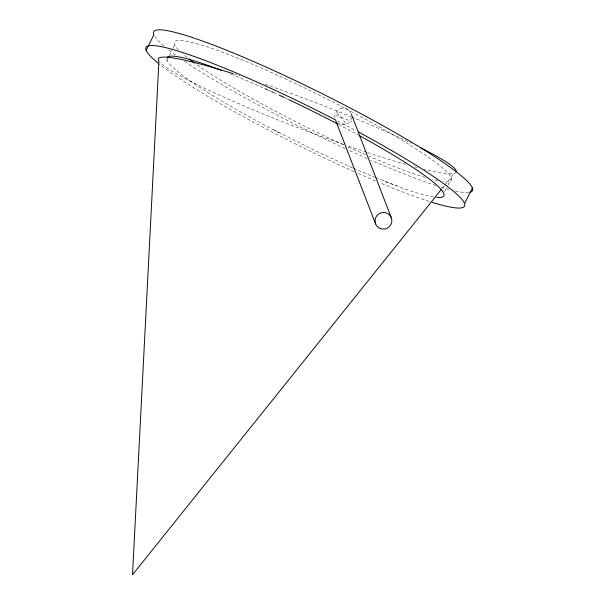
<?xml version="1.0" encoding="UTF-8"?>
<svg xmlns="http://www.w3.org/2000/svg" width="605" height="605" viewBox="0 0 605 605"><rect width="100%" height="100%" fill="white"/><g stroke="black" fill="none" stroke-linecap="round" stroke-linejoin="round"><path stroke-width="0.45" stroke-dasharray="3.02 2.27" d="M166.98 60.334L169.022 56.235M169.43 55.418L172.69 48.869M173.09 48.052L174.724 44.778M444.72 191.694L447.571 185.962M447.98 185.145L451.64 177.779M442.391 188.125L444.161 185.916M444.751 185.175L454.196 173.393M375.508 177.567L396.744 185.788M352.481 167.872L315.273 150.758L272.129 128.994M353.335 168.235L374.654 177.212M335.994 114.942L351.823 121.726M336.932 112.492L346.446 124.176M433.687 197.011A154.812 17.182 26.5 0 1 383.184 180.804M279.102 132.729A154.812 17.182 26.5 0 1 166.715 58.193M230.876 74.128A154.812 17.182 26.5 0 1 264.188 88.322M268.333 90.183A154.812 17.182 26.5 0 1 270.851 91.317M273.377 92.474A154.812 17.182 26.5 0 1 278.481 94.819M285.333 98.018A154.812 17.182 26.5 0 1 287.904 99.228M338.505 124.426A154.812 17.182 26.5 0 1 358.304 135.021M351.581 117.514A8.455 8.296 -21.1 0 1 338.089 123.201M334.852 117.733A8.455 8.296 -21.1 0 1 351.006 113.256M429.164 201.404A178.12 19.768 26.5 0 1 379.895 182.823M375.539 180.993A178.12 19.768 26.5 0 1 357.6 173.227M354.318 171.775A178.12 19.768 26.5 0 1 159.372 64.16M337.439 120.917A178.12 19.768 26.5 0 1 355.959 130.672M468.754 192.503A178.12 19.768 26.5 0 1 455.376 190.999M449.061 189.456A178.12 19.768 26.5 0 1 440.871 187.096M435.887 185.523A178.12 19.768 26.5 0 1 370.774 160.068M367.152 158.48A178.12 19.768 26.5 0 1 348.616 150.138M345.19 148.558A178.12 19.768 26.5 0 1 184.291 61.128M175.541 55.01A178.12 19.768 26.5 0 1 168.5 49.708M163.932 45.98A178.12 19.768 26.5 0 1 154.759 36.421M178.543 49.95A154.812 17.182 26.5 0 1 320.574 95.772A154.812 17.182 26.5 0 1 443.473 181.742M438.005 180.834A154.812 17.182 26.5 0 1 432.537 179.556M425.224 177.499A154.812 17.182 26.5 0 1 369.163 156.249M365.632 154.721A154.812 17.182 26.5 0 1 346.937 146.402M343.549 144.86A154.812 17.182 26.5 0 1 196.383 64.395M186.877 57.324A154.812 17.182 26.5 0 1 182.529 53.716M456.314 171.714A159.342 14.822 20.8 0 1 424.075 169.226M417.178 167.487A159.342 14.822 20.8 0 1 414.675 166.829M405.826 164.394A159.342 14.822 20.8 0 1 367.311 152.498M366.388 152.195A159.342 14.822 20.8 0 1 346.945 145.601M343.421 144.376A159.342 14.822 20.8 0 1 160.136 62.428M233.84 73.916A159.342 14.822 20.8 0 1 240.041 75.897M265.043 84.261A159.342 14.822 20.8 0 1 350.938 116.667M351.815 117.022A159.342 14.822 20.8 0 1 411.521 143.317"/><path stroke-width="0.91" d="M146.138 50.321L153.882 34.772A178.12 19.768 26.5 0 1 322.767 93.972A178.12 19.768 26.5 0 1 469.987 192.307M464.746 203.34L472.49 187.792M441.211 189.599L132.51 574.75L158.926 60.946A159.342 14.822 20.8 0 1 232.963 73.636M351.346 114.133L391.223 217.49M335.767 120.697L375.644 224.054M359.105 135.459A154.812 17.182 26.5 0 1 436.674 197.389M167.154 57.407A154.812 17.182 26.5 0 1 221.075 70.271M265.013 88.685A154.812 17.182 26.5 0 1 267.501 89.805M271.69 91.703A154.812 17.182 26.5 0 1 273.377 92.474M279.336 95.219A154.812 17.182 26.5 0 1 284.471 97.609M288.766 99.636A154.812 17.182 26.5 0 1 337.666 123.987M358.447 132.011A178.12 19.768 26.5 0 1 432.152 202.35M158.049 63.086A178.12 19.768 26.5 0 1 181.591 52.212A178.12 19.768 26.5 0 1 335.752 120.04M194.636 63.154A154.812 17.182 26.5 0 1 189.025 58.995M420.717 147.832A159.342 14.822 20.8 0 1 456.314 171.714M380.212 228.493A8.455 8.296 -21.1 0 0 391.798 219.577A8.455 8.296 -21.1 0 0 378.299 214.246A8.455 8.296 -21.1 0 0 380.212 228.493"/></g></svg>
